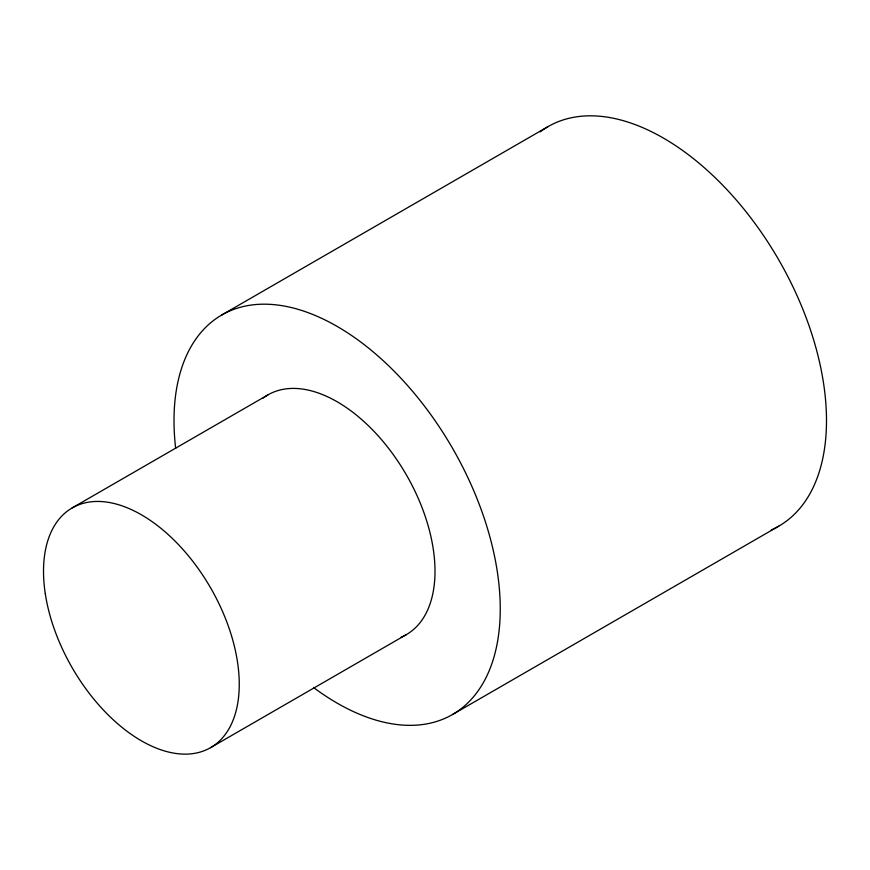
<?xml version="1.0" encoding="UTF-8"?>
<svg xmlns="http://www.w3.org/2000/svg" width="870" height="870" viewBox="0 0 870 870"><rect width="100%" height="100%" fill="white"/><g stroke="black" fill="none" stroke-linecap="round" stroke-linejoin="round"><path stroke-width="1.3" d="M221.774 314.973L548.024 126.618M72.166 507.906L267.916 394.893M210.583 747.656L406.333 634.632M452.476 714.553L778.726 526.187M540.096 131.881A230.691 133.197 60 0 1 778.204 258.923A230.691 133.197 60 0 1 771.298 529.96M175.664 448.354A230.691 133.197 60 0 1 329.36 322.139A230.691 133.197 60 0 1 500.065 617.798A230.691 133.197 60 0 1 313.907 687.8M263.153 398.047A138.417 79.92 60 0 1 406.333 474.803A138.417 79.92 60 0 1 401.222 637.177M45.273 593.677A138.417 79.92 60 0 0 205.472 750.201A138.417 79.92 60 0 0 173.391 539.465A138.417 79.92 60 0 0 45.273 593.677"/></g></svg>
